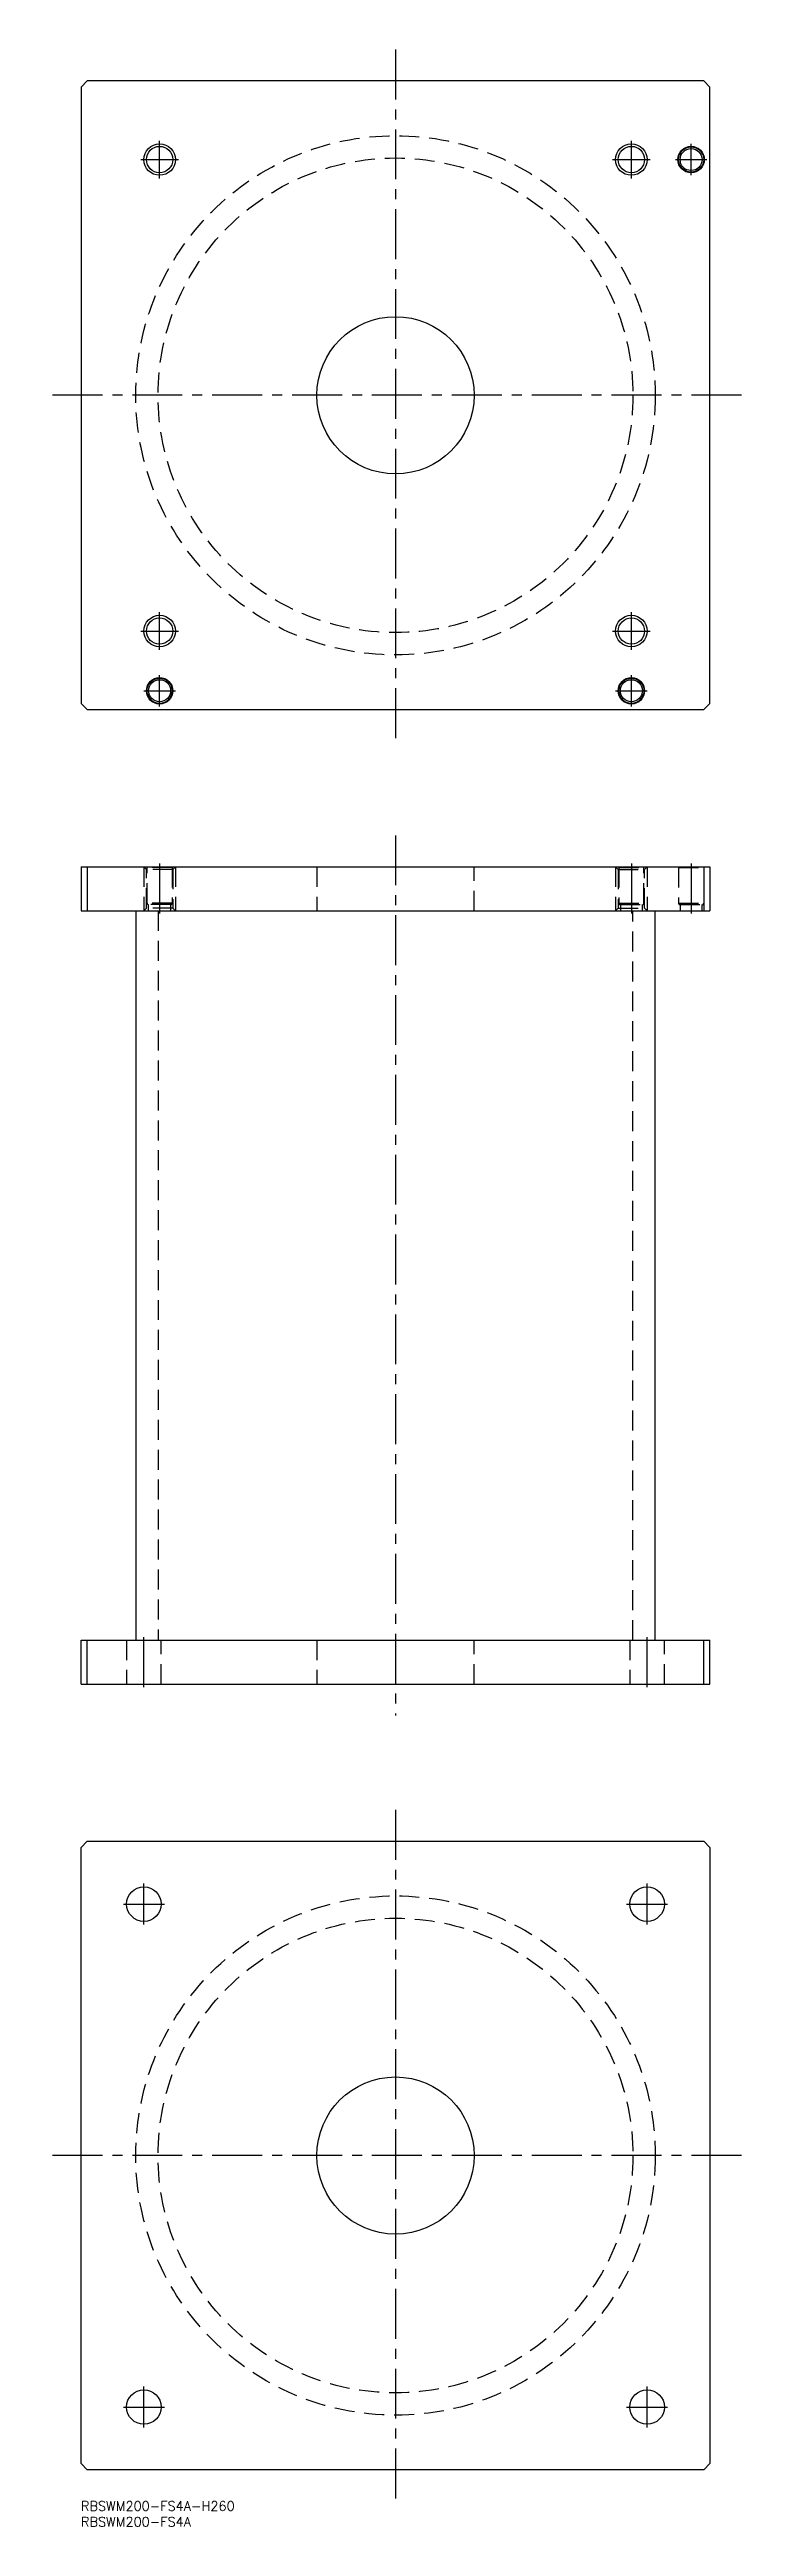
# Model space of a CAD drawing. Extents: x -10 to 210, y -8 to 780.
import ezdxf

# ---------------------------------------------------------------- set-up
doc = ezdxf.new("R2010")
doc.units = 0
doc.header["$LTSCALE"] = 0.5
doc.linetypes.add('CENTER', pattern=[50.8, 31.75, -6.35, 6.35, -6.35])
doc.linetypes.add('DASHED', pattern=[19.05, 12.7, -6.35])
for name, color, linetype in [('MSM_CENTER', 1, 'CENTER'), ('MSM_CONTINUOUS', 7, 'CONTINUOUS'), ('MSM_DASHED', 4, 'DASHED'), ('MSM_NARROW', 5, 'CONTINUOUS'), ('MSM_PART_NUMBER', 7, 'CONTINUOUS')]:
    doc.layers.add(name, color=color, linetype=linetype)
doc.styles.get("Standard").update_dxf_attribs({"font": 'txt.shx', "height": 3, "bigfont": 'bigfont.shx'})

msp = doc.modelspace()

# ---------------------------------------------------------------- linework, layer by layer
at = {"layer": 'MSM_CENTER'}
for p, q in [((100, 780), (100, 560)), ((25, 739), (25, 751)), ((175, 739), (175, 751)), ((194, 740), (194, 750)), ((19, 745), (31, 745)), ((169, 745), (181, 745)), ((189, 745), (199, 745)), ((210, 670), (-10, 670)), ((25, 589), (25, 601)), ((175, 589), (175, 601)), ((19, 595), (31, 595)), ((169, 595), (181, 595)), ((20, 576), (30, 576)), ((25, 571), (25, 581)), ((170, 576), (180, 576)), ((175, 571), (175, 581)), ((100, 530), (100, 250)), ((25, 521), (25, 505)), ((175, 521), (175, 505)), ((194, 521), (194, 505)), ((20, 259), (20, 275)), ((180, 259), (180, 275)), ((100, 220), (100, 0)), ((13.5, 190), (26.5, 190)), ((20, 183.5), (20, 196.5)), ((173.5, 190), (186.5, 190)), ((180, 183.5), (180, 196.5)), ((210, 110), (-10, 110)), ((20, 23.5), (20, 36.5)), ((180, 23.5), (180, 36.5)), ((13.5, 30), (26.5, 30)), ((173.5, 30), (186.5, 30))]:
    msp.add_line(p, q, dxfattribs=at)
at = {"layer": 'MSM_CONTINUOUS'}
for p, q in [((2, 770), (0, 768)), ((0, 768), (0, 572)), ((198, 770), (2, 770)), ((200, 768), (198, 770)), ((200, 572), (200, 768)), ((0, 572), (2, 570)), ((2, 570), (198, 570)), ((198, 570), (200, 572)), ((0, 520), (200, 520)), ((0, 520), (0, 506)), ((2, 520), (2, 506)), ((198, 520), (198, 506)), ((200, 520), (200, 506)), ((0, 506), (200, 506)), ((17.4, 506), (17.4, 274)), ((182.6, 274), (182.6, 506)), ((0, 260), (0, 274)), ((0, 274), (200, 274)), ((2, 260), (2, 274)), ((198, 260), (198, 274)), ((200, 260), (200, 274)), ((0, 260), (200, 260)), ((0, 208), (2, 210)), ((0, 12), (0, 208)), ((2, 210), (198, 210)), ((198, 210), (200, 208)), ((200, 208), (200, 12)), ((2, 10), (0, 12)), ((198, 10), (2, 10)), ((200, 12), (198, 10))]:
    msp.add_line(p, q, dxfattribs=at)
for centre, radius in [((25, 745), 4.188), ((175, 745), 4.188), ((194, 745), 4.2), ((194, 745), 4), ((194, 745), 3.5), ((100, 670), 25), ((25, 595), 4.188), ((175, 595), 4.188), ((25, 576), 4.2), ((25, 576), 4), ((25, 576), 3.5), ((175, 576), 4.2), ((175, 576), 4), ((175, 576), 3.5), ((20, 190), 5.5), ((180, 190), 5.5), ((100, 110), 25), ((20, 30), 5.5), ((180, 30), 5.5)]:
    msp.add_circle(centre, radius, dxfattribs=at)
at = {"layer": 'MSM_DASHED'}
for p, q in [((20.812, 519.188), (20, 520)), ((20, 520), (20, 506)), ((21, 519.8), (20.8, 520)), ((29.188, 519.188), (20.812, 519.188)), ((20.812, 506.812), (20.812, 519.188)), ((29, 519.8), (21, 519.8)), ((21, 508.4), (21, 519.8)), ((29.2, 520), (29, 519.8)), ((29, 519.8), (29, 508.4)), ((30, 520), (29.188, 519.188)), ((29.188, 519.188), (29.188, 506.812)), ((30, 520), (30, 506)), ((75, 520), (75, 506)), ((125, 506), (125, 520)), ((170, 520), (170.812, 519.188)), ((170, 520), (170, 506)), ((170.8, 520), (171, 519.8)), ((170.812, 519.188), (179.188, 519.188)), ((170.812, 519.188), (170.812, 506.812)), ((171, 519.8), (179, 519.8)), ((171, 519.8), (171, 508.4)), ((179, 519.8), (179.2, 520)), ((179, 508.4), (179, 519.8)), ((179.188, 519.188), (180, 520)), ((179.188, 506.812), (179.188, 519.188)), ((180, 520), (180, 506)), ((189.8, 520), (190, 519.8)), ((190, 519.8), (198, 519.8)), ((190, 519.8), (190, 508.4)), ((198, 519.8), (198.2, 520)), ((20, 506), (20.812, 506.812)), ((29.188, 506.812), (20.812, 506.812)), ((28.993, 508.4), (21.007, 508.4)), ((28.6, 508), (21.4, 508)), ((21.5, 506), (21.5, 508)), ((24.5, 506), (24.5, 274)), ((28.5, 508), (28.5, 506)), ((29.188, 506.812), (30, 506)), ((170.812, 506.812), (170, 506)), ((170.812, 506.812), (179.188, 506.812)), ((171.007, 508.4), (178.993, 508.4)), ((171.4, 508), (178.6, 508)), ((171.5, 508), (171.5, 506)), ((175.5, 274), (175.5, 506)), ((178.5, 506), (178.5, 508)), ((180, 506), (179.188, 506.812)), ((190.007, 508.4), (197.993, 508.4)), ((190.4, 508), (197.6, 508)), ((190.5, 508), (190.5, 506)), ((197.5, 506), (197.5, 508)), ((14.5, 274), (14.5, 260)), ((25.5, 260), (25.5, 274)), ((75, 274), (75, 260)), ((125, 260), (125, 274)), ((174.5, 274), (174.5, 260)), ((185.5, 260), (185.5, 274))]:
    msp.add_line(p, q, dxfattribs=at)
for centre, radius in [((100, 670), 82.6), ((100, 670), 75.5), ((100, 110), 82.6), ((100, 110), 75.5)]:
    msp.add_circle(centre, radius, dxfattribs=at)
for centre, start, end in [((21.4, 508.4), 180, 270), ((28.6, 508.4), 270, 0), ((171.4, 508.4), 180, 270), ((178.6, 508.4), 270, 0), ((190.4, 508.4), 180, 270), ((197.6, 508.4), 270, 0)]:
    msp.add_arc(centre, 0.4, start, end, dxfattribs=at)
at = {"layer": 'MSM_NARROW'}
for centre in [(25, 745), (175, 745), (25, 595), (175, 595)]:
    msp.add_circle(centre, 5, dxfattribs=at)

# ---------------------------------------------------------------- texts
at = {"layer": 'MSM_PART_NUMBER'}
for s, p in [('RBSWM200-FS4A-H260', (0, -3)), ('RBSWM200-FS4A', (0, -8))]:
    msp.add_text(s, height=3, dxfattribs=at).set_placement(p)

doc.saveas('drawing.dxf')
